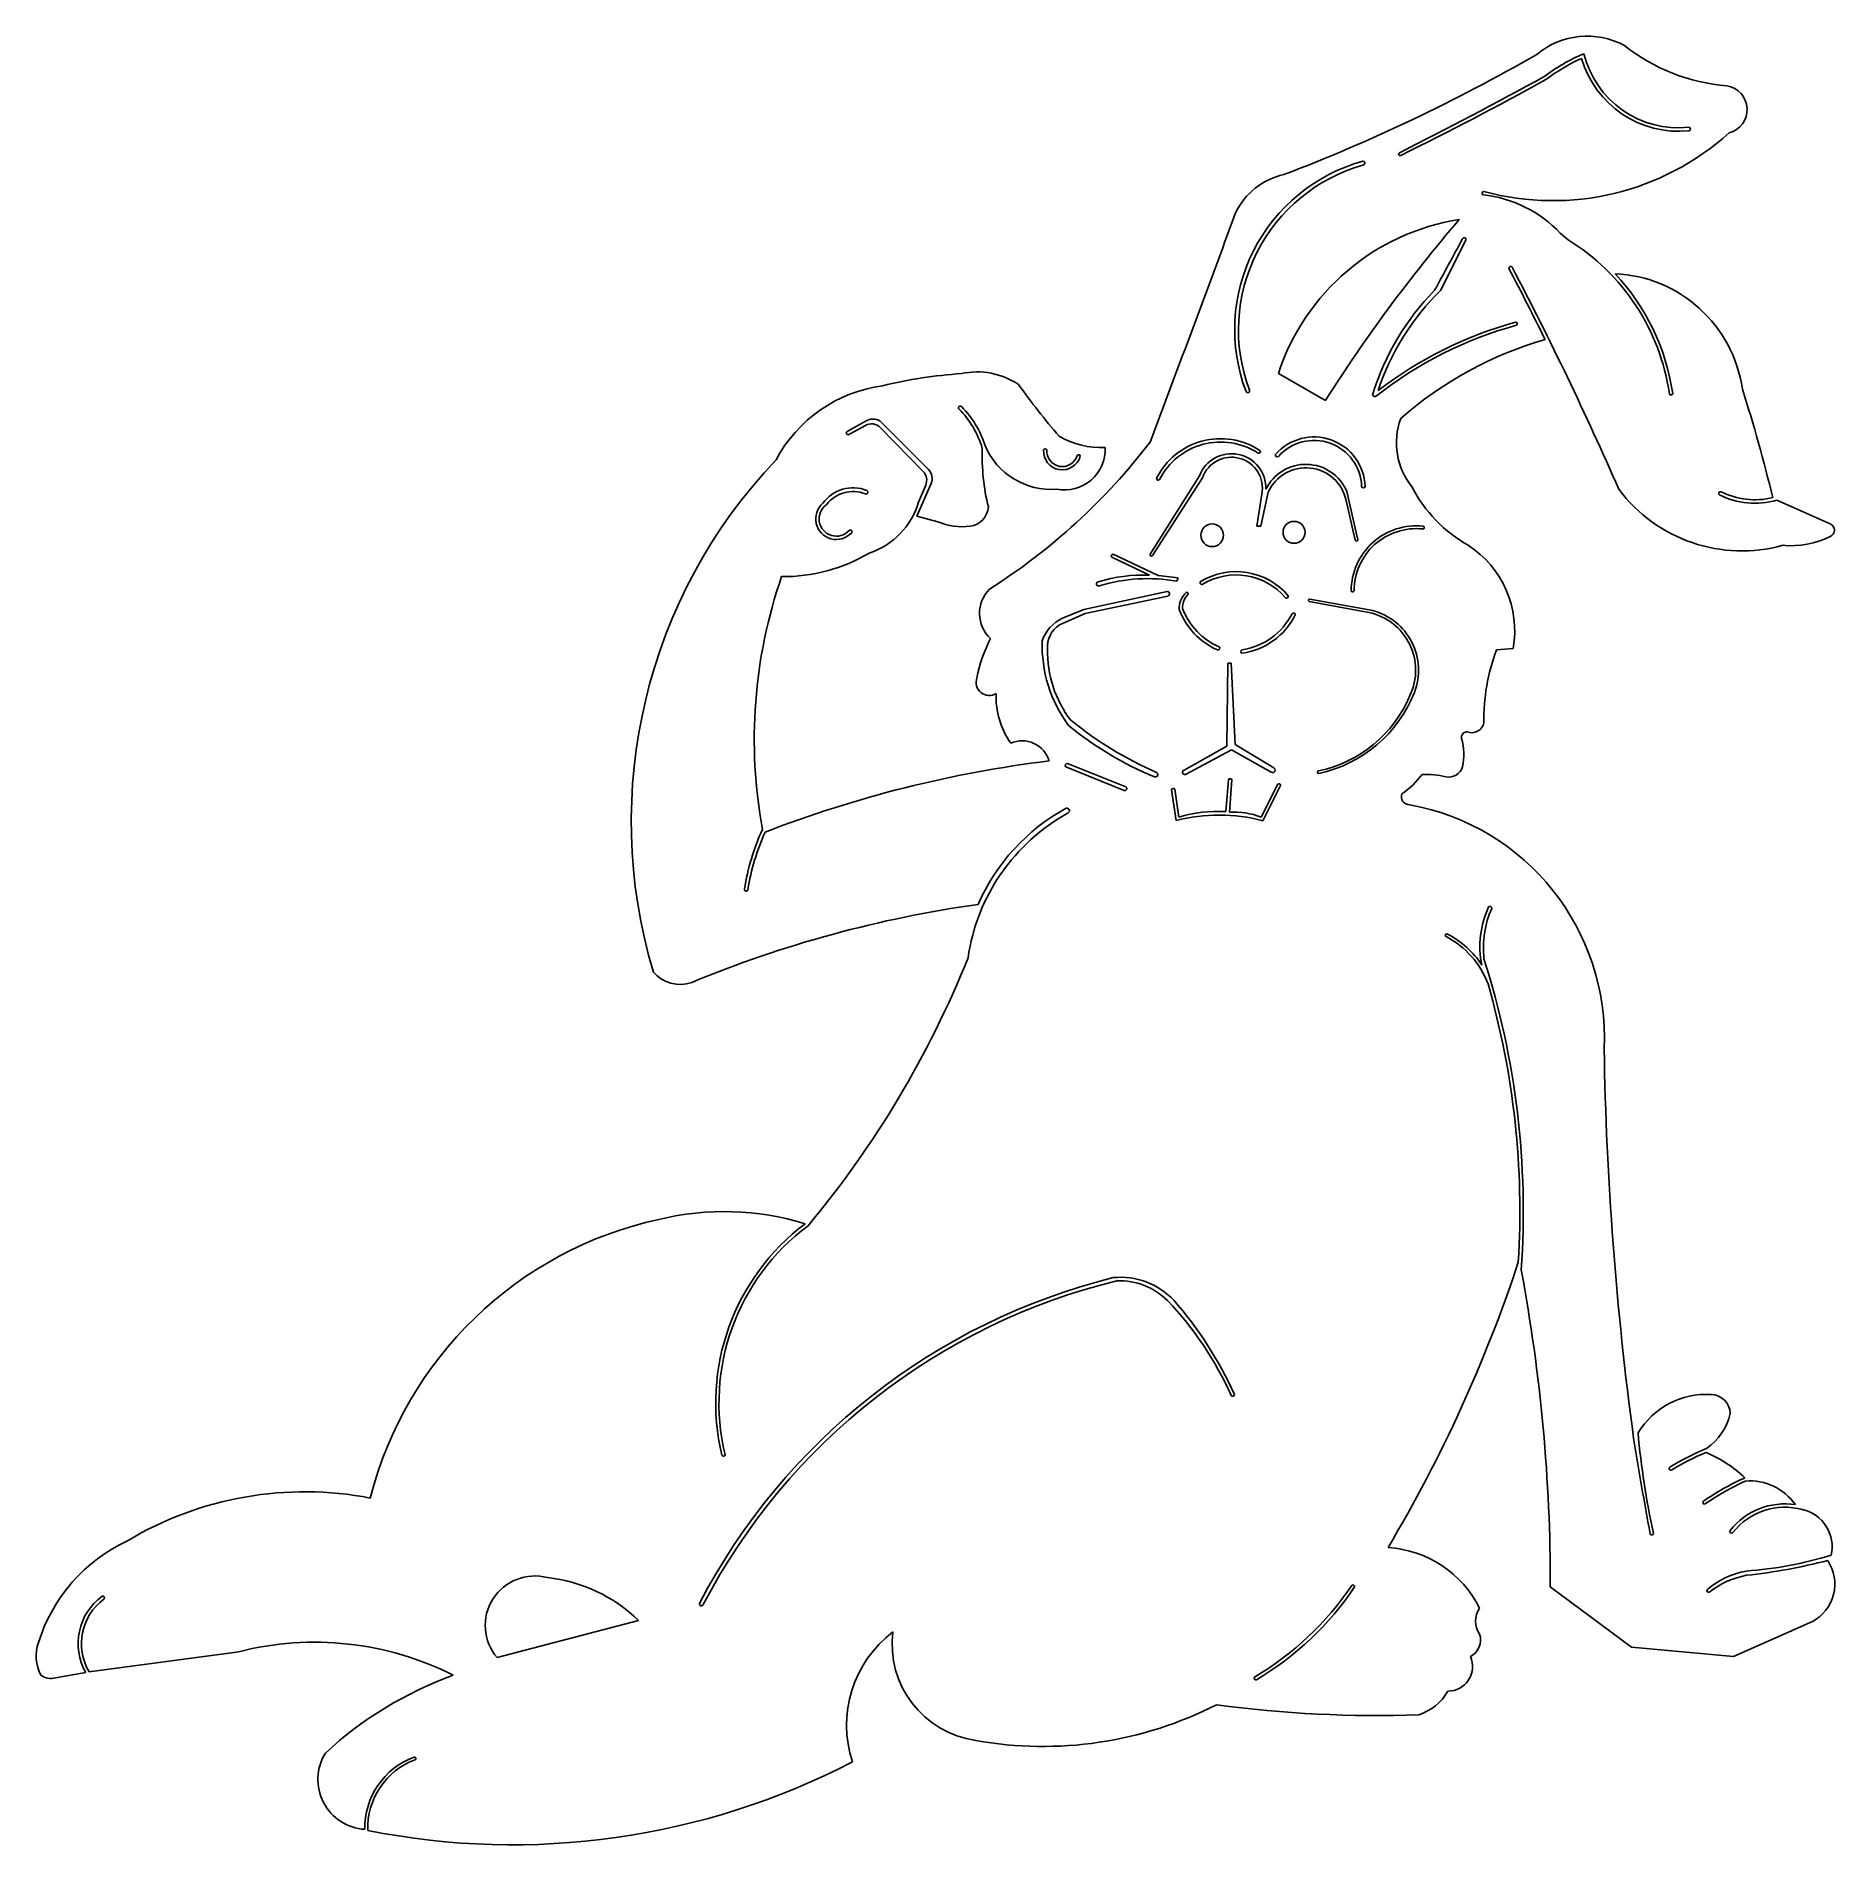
# Model space of a CAD drawing. Extents: x 0 to 200, y 0 to 201.
import ezdxf

# ---------------------------------------------------------------- set-up
doc = ezdxf.new("R2010")
doc.units = 0
doc.layers.add('WHITE', color=7, linetype='CONTINUOUS')

msp = doc.modelspace()

# ---------------------------------------------------------------- linework, layer by layer
at = {"layer": 'WHITE', "linetype": 'CONTINUOUS'}
for p, q in [((158.57518, 178.018712), (155.789025, 172.430112)), ((143.011353, 160.189592), (137.779817, 163.173022)), ((89.949663, 156.734389), (92.124839, 157.95803)), ((91.976774, 157.431003), (90.121168, 156.418862)), ((98.381225, 152.31831), (93.627919, 157.183415)), ((93.781969, 157.729205), (98.978467, 152.517205)), ((99.266621, 150.987937), (97.689289, 147.372921)), ((97.869692, 148.922826), (98.666556, 150.815443)), ((129.032446, 151.850663), (123.555188, 143.14423)), ((123.809399, 142.991139), (129.356239, 151.613226)), ((135.93555, 149.783675), (135.408983, 146.250618)), ((135.823783, 146.250618), (136.666888, 150.029953)), ((145.296228, 149.09865), (146.30531, 144.702037)), ((146.608793, 144.738258), (145.382563, 150.093116)), ((198.970086, 146.495976), (193.057967, 149.137306)), ((97.689289, 147.372921), (100.010987, 146.741047)), ((135.408983, 146.250618), (135.823783, 146.250618)), ((119.316369, 142.801619), (123.488476, 140.813506)), ((124.454383, 140.77342), (119.467659, 143.144182)), ((126.661685, 140.528123), (124.454383, 140.77342)), ((126.512651, 140.141482), (126.661685, 140.528123)), ((125.435379, 139.015695), (116.197583, 137.012821)), ((116.368587, 136.571315), (125.520657, 138.498038)), ((113.492674, 135.304761), (116.368587, 136.571315)), ((116.197583, 137.012821), (113.826931, 136.031934)), ((141.197909, 137.892937), (147.806349, 136.674034)), ((148.243725, 136.890444), (141.254193, 138.157483)), ((161.977952, 132.516657), (163.817396, 132.680471)), ((132.054488, 121.849818), (132.16749, 131.045114)), ((132.16749, 131.045114), (132.547784, 131.045114)), ((132.547784, 131.045114), (132.983186, 122.035417)), ((127.316634, 119.205954), (132.054488, 121.849818)), ((132.56669, 121.444125), (127.474008, 118.711475)), ((136.976016, 118.960017), (132.56669, 121.444125)), ((132.983186, 122.035417), (137.289222, 119.436629)), ((114.194732, 119.559119), (120.693905, 116.943092)), ((120.845498, 117.343327), (114.382008, 119.928702)), ((126.433986, 113.604838), (125.934077, 117.010372)), ((126.306171, 117.065844), (126.735457, 113.988476)), ((131.942867, 114.591444), (132.244338, 118.127044)), ((132.600636, 118.127045), (132.353989, 114.536688)), ((135.862137, 113.98854), (137.725853, 117.6338)), ((138.025031, 117.474625), (136.053965, 113.57743)), ((167.945599, 28.611498), (176.938291, 21.908091)), ((51.124187, 20.76369), (66.820346, 24.892013)), ((188.26168, 20.88624), (197.007817, 24.770217)), ((5.875235, 19.169363), (22.471263, 21.417656)), ((176.938291, 21.908091), (188.26168, 20.88624)), ((2.155842, 18.515549), (5.494773, 19.094333))]:
    msp.add_line(p, q, dxfattribs=at)
for centre, radius in [((130.436394, 145.239015), 1.255861), ((139.52099, 145.571323), 1.214877)]:
    msp.add_circle(centre, radius, dxfattribs=at)
for centre, radius, start, end in [((172.023293, 191.862417), 8.732219, 61.708532, 129.79962), ((179.63428, 179.732314), 20.531178, 112.838452, 127.238265), ((182.16939, 201.249023), 10.81979, -166.122369, -83.990326), ((189.185993, 216.052122), 21.02126, -128.284257, -94.530577), ((68.426953, 368.639152), 196.28657, -69.117792, -60.04599), ((179.633888, 179.732016), 20.146702, 114.08569, 127.215602), ((182.173984, 201.249495), 11.206494, -163.808974, -84.143247), ((-110.789466, 704.792958), 579.719782, -63.132339, -61.344539), ((-22.301667, 539.599314), 392.708064, -63.756296, -61.106396), ((187.101906, 192.455123), 2.675177, -75.548483, 80.889281), ((168.216682, 211.552518), 29.200682, -105.144925, -47.963625), ((183.287717, 190.294221), 0.195012, -81.21111, 85.745941), ((152.309187, 168.043316), 19.375969, 105.472341, -159.230962), ((147.15449, 186.504711), 0.212854, -65.769972, 93.849657), ((151.273385, 187.509824), 0.158483, 115.948348, -61.105024), ((140.041287, 177.672578), 7.750373, 102.279854, 154.636326), ((152.309187, 168.043316), 18.95711, 105.504, -159.284897), ((160.566069, 183.166026), 0.201169, 83.835951, -122.972014), ((159.042077, 169.329624), 13.740635, 43.258207, 84.091301), ((-4407.10929, 1859.949843), 4840.644066, -20.615714, -20.294514), ((161.753034, 155.344051), 25.219197, 98.905559, 161.914434), ((287.823459, 68.64878), 171.319195, 139.346975, 147.701583), ((188.930886, 201.171817), 29.970161, -131.558861, -129.35186), ((1272.676183, -430.570515), 1269.857763, 151.357152, 151.650961), ((158.392088, 178.062823), 0.188332, -13.545705, 157.905173), ((157.354688, 157.510517), 24.036723, 8.165777, 58.462156), ((163.544673, 174.861941), 0.198204, 38.455127, -172.17526), ((-181.745217, -6.251516), 389.720228, 26.387506, 27.688066), ((-181.745217, -6.251516), 390.101353, 23.666194, 27.683613), ((174.482894, 159.348026), 14.908911, 8.12707, 87.545222), ((157.354688, 157.510517), 24.405788, 8.136096, 43.283225), ((175.517484, 152.414825), 28.570439, 135.582313, 162.671002), ((175.511913, 152.409335), 28.103804, 134.570561, 161.587741), ((175.519288, 126.76744), 43.270933, 105.184981, 128.355955), ((175.502249, 126.751726), 43.624859, 105.1507, 127.662963), ((164.113287, 168.686421), 0.17431, -65.683215, 94.203344), ((179.102985, 126.506316), 42.116799, 106.17623, 131.219121), ((106.200256, 110.96364), 52.331588, 93.915024, 103.616873), ((104.363886, 155.166023), 8.193254, 55.853208, 102.237426), ((96.03529, 146.124414), 15.847123, 97.817046, 151.819025), ((175.731691, 209.781817), 82.135648, -144.381131, -139.302832), ((134.376984, 161.273816), 0.210603, -151.264022, 17.681145), ((148.487085, 160.870825), 0.249142, 167.497315, -43.528326), ((181.328285, 160.972018), 0.186687, -165.298054, -2.294483), ((34.861889, 111.816116), 162.164508, 13.40823, 17.82473), ((102.502283, 159.378825), 0.196082, 39.176482, -143.32207), ((94.923288, 151.919821), 10.439606, 16.41673, 44.690095), ((94.923288, 151.919821), 10.829048, 17.645112, 44.445809), ((90.029885, 156.573619), 0.179673, 116.51856, -59.465993), ((92.638889, 156.217124), 1.382714, 44.333722, 118.61043), ((92.802794, 156.752916), 1.382723, 44.915439, 119.360589), ((158.701989, 155.504522), 7.825371, 159.957855, -141.037007), ((129.103784, 154.095415), 24.17892, 178.163523, -166.317774), ((112.612488, 158.315821), 8.000335, -157.097093, -85.690138), ((68.526156, 197.816455), 69.376736, -57.567197, -37.516208), ((113.815085, 154.564221), 2.074139, 175.829027, -15.44808), ((111.92764, 154.644194), 0.194572, 20.315275, 158.634684), ((113.815085, 154.564221), 1.711346, 175.054704, -15.786193), ((114.042591, 154.790624), 4.529007, -100.545409, 2.109485), ((118.254192, 164.625017), 9.672793, -119.717282, -88.137734), ((131.375484, 148.001819), 7.950648, 56.840842, 153.344401), ((131.375484, 148.001819), 7.582817, 56.76342, 153.108953), ((135.604834, 154.515147), 0.185973, -113.188433, 50.061351), ((141.736471, 150.476917), 5.668754, 1.920095, 138.821763), ((141.736862, 150.477359), 5.282267, 1.933432, 138.514225), ((124.16099, 113.485018), 58.153354, 136.373274, -163.318035), ((97.999287, 151.54092), 1.382724, -23.573359, 44.915176), ((115.622282, 153.991107), 0.193114, 6.134221, 146.158386), ((132.584141, 150.476353), 3.808314, -2.077793, 158.846312), ((132.58411, 150.476265), 3.422255, -11.676062, 160.596072), ((140.830285, 148.162625), 4.944697, 22.980413, 153.896304), ((140.830285, 148.162625), 4.56298, 11.837381, 155.843256), ((137.651784, 154.128819), 0.198966, 156.157645, -49.950554), ((90.599811, 146.43545), 4.075486, 68.028437, 144.782571), ((97.39219, 151.352014), 1.382721, -22.833511, 44.333724), ((124.456092, 151.537239), 0.188893, 170.415253, -34.043739), ((147.20779, 150.705421), 0.198044, -165.421983, -11.22992), ((166.649385, 157.864916), 15.808633, -152.575492, -119.64409), ((88.75139, 147.049818), 2.281894, 130.472117, -43.105496), ((88.75139, 147.049818), 1.909663, 124.611693, -42.46841), ((90.599507, 146.435019), 3.658169, 67.845461, 143.294624), ((92.032185, 150.02632), 0.210053, -104.65994, 63.886672), ((89.723089, 151.324212), 8.493161, -71.568357, -16.424012), ((189.192885, 160.551622), 17.043688, -143.183281, -74.533285), ((186.824788, 149.874815), 0.204774, 74.072119, -138.715618), ((190.617883, 157.427019), 8.641375, -117.177761, -73.598161), ((190.617894, 157.427014), 8.250134, -116.933201, -76.054182), ((102.667885, 152.790419), 6.607118, -113.711193, -81.819592), ((103.308883, 148.538923), 2.30786, -82.552695, -4.042878), ((198.739093, 145.801117), 0.732248, -71.61019, 71.611569), ((90.288723, 145.625472), 0.186477, -46.369261, 133.630647), ((153.086127, 139.065135), 7.225259, 83.981796, -179.932718), ((153.086127, 139.065135), 6.913567, 84.139456, 179.948147), ((146.452483, 144.758424), 0.157605, -159.036458, -7.351147), ((153.815187, 146.097017), 0.156172, -98.518193, 79.497006), ((194.673788, 153.576418), 9.497463, -95.654118, -63.104519), ((82.806689, 159.576015), 18.925786, -90.383336, -59.513539), ((119.437489, 142.952817), 0.193729, 81.040673, -128.697199), ((123.691287, 143.082618), 0.149395, 155.643743, -37.757928), ((152.758784, 134.670716), 11.236279, -10.202443, 57.292794), ((135.110794, 122.575621), 55.458885, 160.978818, -169.648283), ((122.818107, 123.493224), 17.33325, 87.783514, 106.813884), ((123.292789, 122.21192), 18.216386, 79.819116, 107.037994), ((133.084488, 133.616021), 7.598, 40.250671, 121.136503), ((133.084488, 133.616021), 7.22452, 40.529283, 121.176197), ((108.433086, 136.581416), 3.803625, 135.211642, -132.648889), ((117.850982, 139.847617), 0.242403, 101.12128, -64.514847), ((125.42919, 138.748823), 0.266944, -69.961936, 88.671478), ((129.062592, 137.172417), 2.283734, 131.114355, -175.992998), ((129.289189, 137.190221), 2.134666, 135.896671, -177.795106), ((127.637388, 138.765319), 0.148825, -36.953739, 120.931149), ((129.277986, 139.97462), 0.189526, 130.172939, -69.435472), ((138.695597, 138.466789), 0.196786, -127.552784, 17.309378), ((146.013592, 139.130122), 0.169473, -154.308266, -20.276199), ((134.287092, 139.848525), 8.020656, -159.295483, -113.917285), ((134.287092, 139.848525), 7.639435, -158.978286, -113.772749), ((132.618383, 139.949415), 7.501264, -81.373169, -26.988467), ((139.46059, 136.421433), 0.200619, -6.197807, 141.887101), ((141.241984, 138.02182), 0.136211, 84.857516, -108.87951), ((146.475689, 130.277622), 6.533356, -25.456804, 78.248242), ((146.475689, 130.277622), 6.845094, -21.076885, 75.031242), ((115.653793, 132.124421), 4.313477, 115.057288, 160.8624), ((115.129092, 132.838815), 2.959523, 123.568519, -175.836061), ((132.618493, 139.949431), 7.885645, -81.575533, -26.752772), ((119.912484, 126.474717), 15.843101, 152.526379, 169.322275), ((126.68569, 133.092118), 15.11358, 178.307353, -143.856936), ((124.621693, 132.325123), 12.447899, 178.624539, -142.392537), ((131.094384, 132.700621), 0.193263, -107.777285, 54.155447), ((133.800272, 132.344219), 0.197132, 106.719311, -97.722255), ((181.754198, 124.95473), 21.172686, 159.074434, -178.561864), ((105.703699, 128.919634), 1.445763, 160.165004, -58.027815), ((115.483285, 127.362817), 9.020096, 177.901021, -144.890579), ((139.333889, 132.96382), 14.151044, -78.212745, -22.846932), ((139.148483, 133.233425), 14.74558, -77.75429, -21.554991), ((140.936686, 156.936823), 41.503698, -129.10172, -113.68592), ((159.22049, 124.752124), 1.406653, -111.374505, -13.51677), ((109.373191, 119.338227), 3.107611, 16.352044, 114.098189), ((137.939334, 152.532748), 36.800708, -129.601852, -112.18131), ((158.712284, 122.815117), 0.627118, 90.408049, -170.025895), ((151.427385, 120.871316), 6.915218, -10.937744, 15.38972), ((128.355792, -10.415023), 131.604479, 96.983394, 111.159874), ((114.344389, 119.715525), 0.216471, 79.992143, -133.736775), ((124.154674, 118.692431), 0.260796, -114.713317, 65.28676), ((127.411688, 118.963923), 0.260026, 111.441701, -76.13306), ((137.132619, 119.198323), 0.285157, -123.311003, 56.689048), ((142.254518, 118.968007), 0.146256, 101.787375, -81.519387), ((146.477287, 124.110617), 9.040684, -56.455971, -36.752434), ((154.109392, 108.766823), 9.941814, 77.051738, 92.23926), ((156.65319, 120.070416), 1.645229, -101.078072, -18.102768), ((120.756486, 117.148215), 0.214457, -106.96643, 65.477141), ((126.131884, 116.959225), 0.204313, 31.455954, 165.502544), ((132.422489, 118.04202), 0.1974, 25.513948, 154.486814), ((137.854485, 117.514823), 0.175219, -13.262726, 137.232999), ((152.327887, 116.259425), 0.911498, 159.706729, -87.238326), ((125.038686, 95.26302), 21.899811, 118.822125, 171.801329), ((125.038686, 95.26302), 22.469186, 118.737315, 156.300013), ((114.317792, 114.688021), 0.288666, -55.580091, 106.537912), ((130.999889, 99.947418), 14.674355, 86.315619, 106.894144), ((132.779783, 105.761616), 8.785396, 69.460701, 92.777992), ((147.650084, 89.485932), 26.290531, -2.607064, 79.65367), ((104.290577, 101.817088), 26.07466, 155.547978, 170.794277), ((131.191483, 95.166218), 19.042491, 75.205731, 104.467798), ((104.290586, 101.817108), 25.684204, 155.871861, 170.739659), ((78.744285, 105.947518), 0.196849, 167.981721, 0.788853), ((122.461687, -24.440811), 129.987183, 97.958374, 112.505462), ((170.364896, 99.672031), 10.231466, 154.879229, -168.14333), ((171.420193, 99.468723), 10.898901, 156.222011, -173.652517), ((161.245584, 103.875418), 0.20124, -3.511524, 135.857077), ((156.46106, 100.870594), 0.168859, 60.458863, -119.541136), ((151.853389, 92.010941), 9.817447, 20.717537, 62.557732), ((151.853389, 92.010941), 10.154946, 33.189318, 62.487946), ((0.146088, 139.851626), 111.234271, -39.795275, -21.886976), ((71.425891, 99.358222), 3.925944, -139.173854, -70.96535), ((72.722064, 70.252547), 92.222934, -4.03423, 17.681998), ((72.722086, 70.252906), 91.847449, -3.521936, 15.944508), ((542.03019, 94.42502), 368.167908, -179.045211, -172.298418), ((76.295364, 39.817595), 30.417909, 72.78812, 103.759914), ((78.07689, 28.008919), 42.325169, 102.299999, 165.700798), ((100.206989, 49.010611), 24.836621, 126.895298, -166.480098), ((100.206989, 49.010611), 24.474339, 126.609808, -166.478486), ((12.119488, 115.028819), 160.406197, -30.7692, -18.3195), ((136.625797, -6.11447), 71.121319, 103.960502, 152.457697), ((136.625789, -6.114472), 70.691573, 103.702849, 152.392441), ((120.278584, 54.828672), 8.118023, 43.458819, 95.73358), ((120.103086, 54.847427), 7.720828, 45.772238, 91.656381), ((-22.086512, 28.880159), 190.032301, -0.081003, 10.577787), ((97.973489, 34.329079), 37.890923, 24.150911, 43.434354), ((93.911189, 32.21437), 42.846749, 24.449875, 41.156371), ((132.716984, 49.936641), 0.198973, -148.211478, 3.420227), ((185.311189, 40.987531), 8.972568, 87.090946, 148.341179), ((185.740988, 47.796801), 2.151887, 0.718336, 89.319278), ((181.564693, 49.26342), 6.489708, -55.10496, -12.816801), ((584.207267, 110.349321), 412.223047, -170.890514, -169.396905), ((266.705789, 53.709288), 89.391757, -174.857529, -167.626624), ((76.22469, 43.28874), 0.186336, -153.028717, -0.149293), ((194.770984, 20.09086), 25.669787, 111.705696, 121.918896), ((194.770984, 20.09086), 25.30331, 112.236107, 121.879808), ((179.71489, 30.29109), 14.312294, 46.71797, 67.484263), ((181.303107, 41.728336), 0.183445, 124.615611, -55.38432), ((201.474584, 14.2321), 29.048784, 114.285578, 124.770181), ((201.474584, 14.2321), 28.691496, 114.465248, 124.757147), ((190.071489, 34.202179), 6.163941, 34.874084, 94.459157), ((29.805987, 0.804452), 38.351035, 79.092398, 120.873794), ((185.032507, 37.963285), 0.180282, 133.47522, -61.841762), ((193.970888, 30.074781), 7.738847, 81.397512, 141.749267), ((193.970888, 30.074781), 7.363447, 74.697441, 141.633456), ((194.992991, 33.071649), 4.207604, -12.968625, 77.352974), ((179.202282, 34.554761), 0.188147, -162.584156, -0.142886), ((188.054292, 34.767651), 0.18845, 148.565149, -40.525904), ((17.957688, 16.918159), 18.538396, 114.989161, 162.650059), ((149.219489, 20.848183), 12.141628, 26.369717, 86.569054), ((186.846589, 71.671727), 41.397293, -86.115311, -72.792509), ((191.51928, 20.890367), 9.661499, 101.148521, 129.299538), ((182.926189, 92.691211), 63.162756, -83.82872, -75.527014), ((194.793694, 28.924261), 4.707273, -61.942194, 33.653528), ((55.298729, 24.330795), 5.490993, 74.954291, -139.486438), ((54.79479, 12.40562), 17.335628, 46.077063, 83.610112), ((117.836269, 47.727669), 33.876724, -59.26185, -34.029494), ((117.83634, 47.727774), 34.238131, -59.251143, -33.940189), ((146.052083, 28.640121), 0.191051, -8.556603, 137.338116), ((185.506688, 28.206021), 0.193055, 123.572, -47.846678), ((191.359686, 20.77355), 9.267811, 100.214128, 128.138217), ((11.182488, 22.30909), 6.533358, 126.440004, -150.524404), ((11.182488, 22.30909), 6.166427, 126.54961, -149.391792), ((7.378288, 27.3948), 0.186635, -44.996749, 114.194204), ((73.781888, 26.735051), 0.220373, 170.276902, -24.142206), ((162.114693, 24.81033), 2.472853, 144.650519, -144.655107), ((4.568688, 20.919581), 4.568616, 160.475767, -152.378962), ((30.885787, -11.538082), 34.01301, 63.125926, 104.323198), ((102.953987, 13.23888), 13.066491, 127.361308, -161.97768), ((105.751491, 22.270351), 10.811891, 172.80531, -98.134491), ((158.131893, 22.729121), 2.070623, -62.878431, 18.314908), ((156.600882, 19.762179), 2.718242, -90.39123, 24.425098), ((1.644688, 20.410689), 1.962864, -124.932132, -74.905468), ((60.497089, -20.587411), 41.882788, 109.871368, 132.731567), ((135.284087, 18.479971), 0.186085, 135.579696, -72.038079), ((151.611482, 19.878791), 5.722348, -72.279703, -29.695425), ((111.661086, 53.307641), 42.398187, -100.105787, -62.995085), ((148.554197, 145.468258), 131.128157, -97.731807, -87.902633), ((36.786287, 7.2527), 5.543549, 148.159806, -93.44706), ((44.852289, 1.862994), 8.400546, 110.44243, -179.019075), ((44.852289, 1.862994), 8.079163, 110.295697, -178.084701), ((52.843686, 81.811061), 81.811122, -101.325335, -62.572038), ((41.972087, 9.58216), 0.161573, -61.207062, 109.458459)]:
    msp.add_arc(centre, radius, start, end, dxfattribs=at)

doc.saveas('drawing.dxf')
